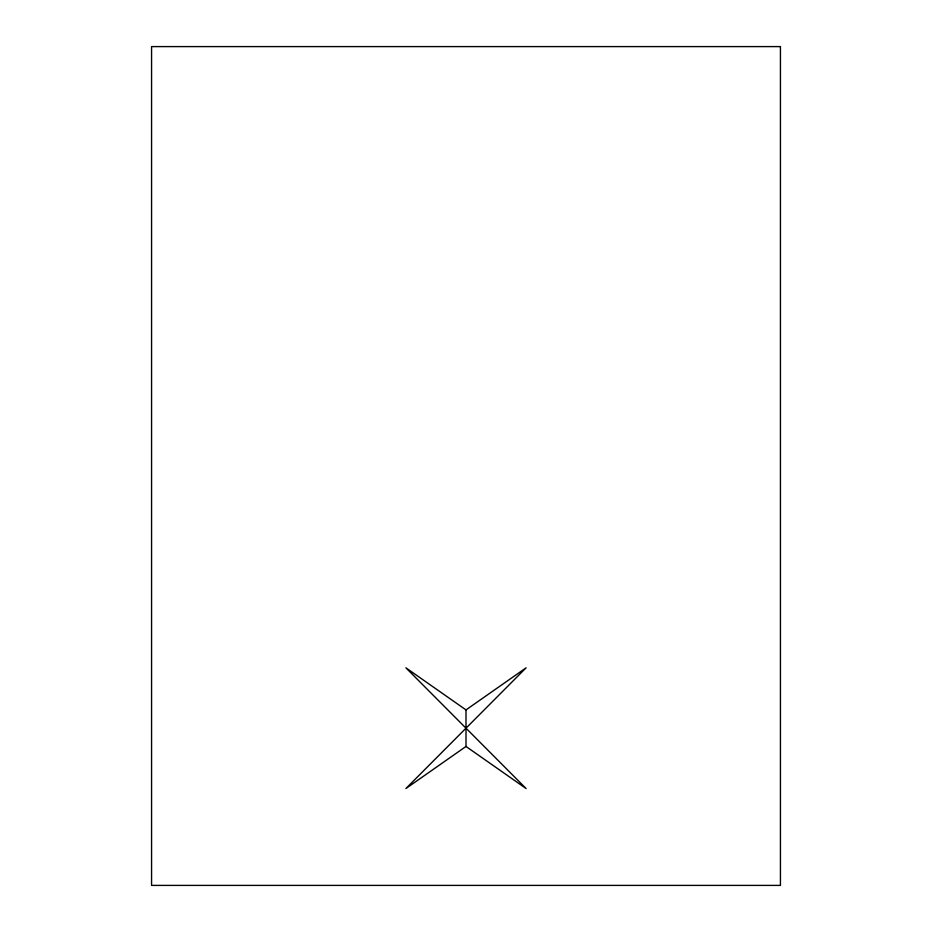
<?xml version="1.0" encoding="UTF-8"?>
<svg xmlns="http://www.w3.org/2000/svg" width="932" height="932" viewBox="0 0 932 932"><rect width="100%" height="100%" fill="white"/><g stroke="black" fill="none" stroke-linecap="round" stroke-linejoin="round"><path stroke-width="1.4" d="M466 709.904L526.102 667.825L405.898 788.542L466 746.462L466 709.904L405.898 667.825L526.102 788.542L466 746.462M780.433 46.6L151.566 46.6L151.566 885.4L780.433 885.4L780.433 46.6"/></g></svg>
